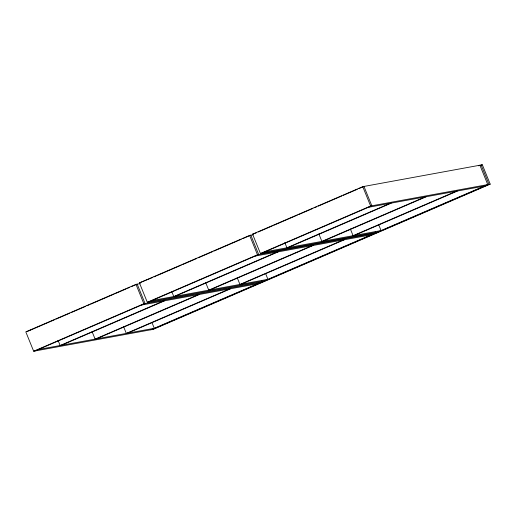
<?xml version="1.0" encoding="UTF-8"?>
<svg xmlns="http://www.w3.org/2000/svg" width="516" height="516" viewBox="0 0 516 516"><rect width="100%" height="100%" fill="white"/><g stroke="black" fill="none" stroke-linecap="round" stroke-linejoin="round"><path stroke-width="0.77" d="M140.358 283.568L135.985 284.368L25.8 331.853L33.669 351.228L153.246 329.343L490.2 184.148L482.331 164.772L362.754 186.657L252.569 234.135L260.438 253.511L378.802 231.852M265.663 280.601L147.299 302.26L139.43 282.884L249.615 235.406L253.201 234.748M27.019 331.627L30.502 330.124M30.715 330.034L54.38 319.836M55.857 319.198L69.905 313.148M71.389 312.509L85.437 306.452M86.914 305.814L89.133 304.859M90.61 304.221L114.275 294.023M115.758 293.391L126.11 288.928M127.587 288.289L129.806 287.335M131.283 286.696L137.198 284.148L145.067 303.524L34.882 351.003M152.478 277.563L139.43 282.884M153.962 276.924L156.18 275.97M157.657 275.331L181.322 265.134M182.799 264.502L196.848 258.445M198.331 257.806L212.379 251.75M213.856 251.118L241.217 239.327M242.701 238.689L250.834 235.18L258.703 254.556L148.518 302.041M254.485 233.613L256.742 232.639M258.226 232L272.274 225.944M273.751 225.305L297.416 215.108M298.893 214.475L312.948 208.419M314.425 207.78L316.643 206.826M318.12 206.187L341.786 195.99M343.263 195.351L357.317 189.301M358.794 188.662L363.27 186.734M33.669 351.228L143.854 303.743L262.212 282.091L261.612 280.601M147.299 302.26L257.484 254.781L375.848 233.122L375.242 231.632M260.438 253.511L370.623 206.026L490.2 184.148M261.651 253.285L371.836 205.807L363.967 186.431M163.224 301.099L60.159 345.514L58.037 340.296M276.86 252.137L173.789 296.552L171.976 292.075M389.993 203.381L286.928 247.796L284.806 242.578M61.372 345.294L164.443 300.88M175.008 296.326L278.072 251.911M288.141 247.577L391.212 203.162M478.506 165.823L479.899 165.217L487.768 184.593L377.583 232.077M480.854 165.41L482.331 164.772M198.183 294.707L95.118 339.115L92.093 331.665M311.819 245.739L208.748 290.153L205.723 282.704M424.952 196.989L321.887 241.404L318.862 233.948M96.331 338.896L199.402 294.481M209.967 289.928L313.031 245.519M323.1 241.178L426.171 196.764M229.388 288.999L126.317 333.407L123.595 326.705M343.017 240.03L239.953 284.445L237.225 277.737M456.157 191.281L353.086 235.689L350.364 228.988M127.536 333.188L230.6 288.773M241.165 284.219L344.237 239.811M354.305 235.47L457.37 191.055M150.814 329.788L260.999 282.31M264.444 280.827L374.629 233.348M152.033 329.569L488.981 184.373L481.118 164.997M368.353 207.309L484.285 186.095M252.569 234.135L253.788 233.909M265.14 251.782L381.066 230.575L378.647 224.608M255.214 256.059L371.146 234.851M152.001 300.538L267.933 279.324L265.508 273.364M141.584 305.027L257.516 283.813M38.371 349.5L154.297 328.292L151.878 322.326M362.754 186.657L370.623 206.026M249.615 235.406L257.484 254.781M135.985 284.368L143.854 303.743"/></g></svg>
